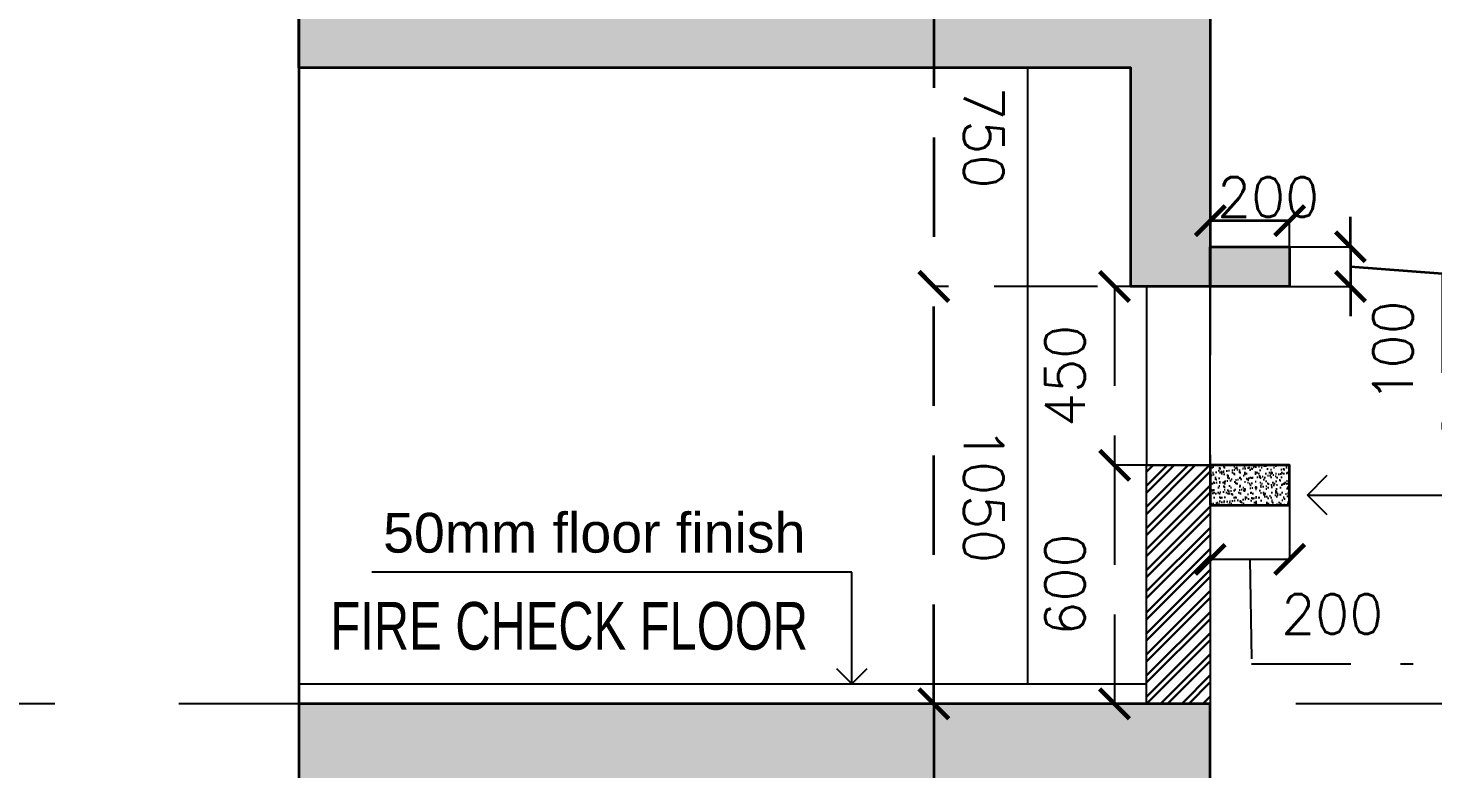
# Model space of a CAD drawing. Header units: millimetres. Extents: x 1066295 to 1300022, y -5734212 to -5454663.
# Drawn here: x 1180535 to 1184072, y -5490157 to -5488293 of the extents above; entities that cross this region are included whole.
import ezdxf

# ---------------------------------------------------------------- set-up
doc = ezdxf.new("R2010")
doc.units = ezdxf.units.MM
doc.header["$LTSCALE"] = 1000
doc.header["$MEASUREMENT"] = 0
for name, pattern in [('AUDIT_D_120904163729-0', [0]), ('T9_PROFILE SECTIONS$0$HIDDEN', [0.375, 0.25, -0.125]), ('T9_PROFILE SECTIONS$0$HIDDEN2', [0.1875, 0.125, -0.0625]), ('T9_PROFILE SECTIONS$0$T10(T7 IS SIMILAR BUT MIRROR) - DIMENSION & TEXTING$0$HIDDEN', [0.375, 0.25, -0.125]), ('T9_PROFILE SECTIONS$0$T8_PROFILE SECTIONS$0$AUDIT_D_120904163729-0', [0]), ('T9_PROFILE SECTIONS$0$T8_PROFILE SECTIONS$0$HIDDEN', [0.375, 0.25, -0.125]), ('T9_PROFILE SECTIONS$0$T8_PROFILE SECTIONS$0$PHANTOM2', [1.25, 0.625, -0.125, 0.125, -0.125, 0.125, -0.125])]:
    doc.linetypes.add(name, pattern=pattern)
doc.layers.get('0').update_dxf_attribs({"linetype": 'AUDIT_D_120904163729-0'})
for name, color, linetype in [('T9_PROFILE SECTIONS$0$LEVEL', 7, 'Continuous'), ('T9_PROFILE SECTIONS$0$T10(T7 IS SIMILAR BUT MIRROR) - DIMENSION & TEXTING$0$A-DIMENSIONS', 2, 'T9_PROFILE SECTIONS$0$T10(T7 IS SIMILAR BUT MIRROR) - DIMENSION & TEXTING$0$HIDDEN'), ('T9_PROFILE SECTIONS$0$T8_PROFILE SECTIONS$0$A-BUILDING LINE TURNS HERE', 252, 'T9_PROFILE SECTIONS$0$T8_PROFILE SECTIONS$0$PHANTOM2'), ('T9_PROFILE SECTIONS$0$T8_PROFILE SECTIONS$0$a-wall', 6, 'Continuous'), ('T9_PROFILE SECTIONS$0$T8_PROFILE SECTIONS$0$Elev 01', 8, 'Continuous'), ('T9_PROFILE SECTIONS$0$T8_PROFILE SECTIONS$0$F.F.L', 36, 'Continuous'), ('T9_PROFILE SECTIONS$0$T8_PROFILE SECTIONS$0$HATCH 150', 8, 'Continuous'), ('T9_PROFILE SECTIONS$0$T8_PROFILE SECTIONS$0$Leader', 2, 'T9_PROFILE SECTIONS$0$T8_PROFILE SECTIONS$0$AUDIT_D_120904163729-0')]:
    doc.layers.add(name, color=color, linetype=linetype)
for name, color, linetype, lineweight in [('T9_PROFILE SECTIONS$0$T8_PROFILE SECTIONS$0$A-DIMENSION', 2, 'Continuous', 35), ('T9_PROFILE SECTIONS$0$T8_PROFILE SECTIONS$0$A-SLAB', 3, 'Continuous', 35), ('T9_PROFILE SECTIONS$0$T8_PROFILE SECTIONS$0$a-Text', 4, 'Continuous', 0), ('T9_PROFILE SECTIONS$0$T8_PROFILE SECTIONS$0$NON-STRUCT -150', 230, 'Continuous', 30), ('T9_PROFILE SECTIONS$0$T8_PROFILE SECTIONS$0$R0-18-10-2014-T1-1st Podium Floor Plan$0$Text', 7, 'Continuous', 0)]:
    doc.layers.add(name, color=color, linetype=linetype, lineweight=lineweight)
doc.styles.add('T9_PROFILE SECTIONS$0$Romans 1', font='romans.shx', dxfattribs={"height": 100})
doc.styles.add('T9_PROFILE SECTIONS$0$T8_PROFILE SECTIONS$0$ARIAL ARROW', font='arial.ttf')
doc.styles.add('T9_PROFILE SECTIONS$0$T8_PROFILE SECTIONS$0$Romans 1', font='romans.shx', dxfattribs={"height": 100})
doc.styles.add('T9_PROFILE SECTIONS$0$T8_PROFILE SECTIONS$0$RSP_TXT 500', font='swisscl.ttf', dxfattribs={"height": 250})
doc.dimstyles.new('T9_PROFILE SECTIONS$0$ALPINE S', dxfattribs={"dimscale": 0, "dimtxt": 100, "dimasz": 75, "dimexe": 0, "dimexo": 0, "dimgap": 75, "dimtad": 1, "dimdec": 0, "dimzin": 0, "dimdsep": 46, "dimtxsty": 'T9_PROFILE SECTIONS$0$Romans 1', "dimblk": 'T9_PROFILE SECTIONS$0$_ArchTick', "dimcen": 0.09, "dimclrd": 256, "dimclre": 256, "dimclrt": 7, "dimadec": 0, "dimazin": 0, "dimtfac": 1, "dimtdec": 0, "dimtofl": 0, "dimtmove": 1, "dimatfit": 0, "dimldrblk": 'T9_PROFILE SECTIONS$0$_Open90', "dimfxl": 1, "dimtolj": 1, "dimtzin": 0, "dimarcsym": 0})
doc.dimstyles.new('T9_PROFILE SECTIONS$0$T8_PROFILE SECTIONS$0$ALPINE S', dxfattribs={"dimscale": 0, "dimtxt": 100, "dimasz": 75, "dimexe": 0, "dimexo": 0, "dimgap": 75, "dimtad": 1, "dimdec": 0, "dimzin": 0, "dimdsep": 46, "dimtxsty": 'T9_PROFILE SECTIONS$0$T8_PROFILE SECTIONS$0$Romans 1', "dimblk": 'T9_PROFILE SECTIONS$0$T8_PROFILE SECTIONS$0$_ArchTick', "dimcen": 0.09, "dimclrd": 256, "dimclre": 256, "dimclrt": 7, "dimadec": 0, "dimazin": 0, "dimtfac": 1, "dimtdec": 0, "dimtofl": 0, "dimtmove": 1, "dimatfit": 0, "dimldrblk": 'T9_PROFILE SECTIONS$0$T8_PROFILE SECTIONS$0$_Open90', "dimfxl": 1, "dimtolj": 1, "dimtzin": 0, "dimarcsym": 0})

# ---------------------------------------------------------------- blocks, each defined once
blk = doc.blocks.new('T9_PROFILE SECTIONS$0$T8_PROFILE SECTIONS$0$_ArchTick')
at = {"color": 0, "linetype": 'ByBlock', "const_width": 0.15}
blk.add_lwpolyline([(-0.5, -0.5), (0.5, 0.5)], dxfattribs=at)
blk = doc.blocks.new('*D667')
at = {"layer": 'T9_PROFILE SECTIONS$0$T8_PROFILE SECTIONS$0$A-DIMENSION', "linetype": 'T9_PROFILE SECTIONS$0$T8_PROFILE SECTIONS$0$HIDDEN', "lineweight": -2, "transparency": 16777216}
for p, q in [((-27769.3, 274661.7), (-28171.1, 274661.7)), ((-27769.3, 273911.7), (-28171.1, 273911.7))]:
    blk.add_line(p, q, dxfattribs=at)
at = {"layer": 'T9_PROFILE SECTIONS$0$T8_PROFILE SECTIONS$0$A-DIMENSION', "linetype": 'T9_PROFILE SECTIONS$0$T8_PROFILE SECTIONS$0$HIDDEN', "transparency": 16777216}
blk.add_line((-28171.1, 274661.7), (-28171.1, 273911.7), dxfattribs=at)
at = {"layer": 'T9_PROFILE SECTIONS$0$T8_PROFILE SECTIONS$0$A-DIMENSION', "linetype": 'ByBlock', "transparency": 16777216, "xscale": 75, "yscale": 75, "zscale": 75}
for p, rotation in [((-28171.1, 274661.7), 90), ((-28171.1, 273911.7), 270)]:
    blk.add_blockref('T9_PROFILE SECTIONS$0$T8_PROFILE SECTIONS$0$_ArchTick', p, dxfattribs=dict(at, rotation=rotation))
at = {"layer": 'T9_PROFILE SECTIONS$0$T8_PROFILE SECTIONS$0$A-DIMENSION', "color": 7, "linetype": 'ByBlock', "transparency": 16777216, "insert": (-28046.1, 274286.7), "char_height": 100, "attachment_point": 5, "rotation": 270, "style": 'T9_PROFILE SECTIONS$0$T8_PROFILE SECTIONS$0$Romans 1'}
blk.add_mtext('\\A1;750', dxfattribs=at)
blk = doc.blocks.new('T9_PROFILE SECTIONS$0$T8_PROFILE SECTIONS$0$_Open90')
at = {"color": 0, "linetype": 'ByBlock', "lineweight": -2}
for p, q in [((-0.5, 0.5), (0, 0)), ((0, 0), (-1, 0)), ((0, 0), (-0.5, -0.5))]:
    blk.add_line(p, q, dxfattribs=at)
blk = doc.blocks.new('*D668')
at = {"layer": 'T9_PROFILE SECTIONS$0$T8_PROFILE SECTIONS$0$A-DIMENSION', "linetype": 'T9_PROFILE SECTIONS$0$T8_PROFILE SECTIONS$0$HIDDEN', "lineweight": -2, "transparency": 16777216}
for p, q in [((-27475.5, 274011.7), (-27475.5, 274077.2)), ((-27275.5, 274011.7), (-27275.5, 274077.2))]:
    blk.add_line(p, q, dxfattribs=at)
at = {"layer": 'T9_PROFILE SECTIONS$0$T8_PROFILE SECTIONS$0$A-DIMENSION', "linetype": 'T9_PROFILE SECTIONS$0$T8_PROFILE SECTIONS$0$HIDDEN', "transparency": 16777216}
blk.add_line((-27275.5, 274077.2), (-27475.5, 274077.2), dxfattribs=at)
at = {"layer": 'T9_PROFILE SECTIONS$0$T8_PROFILE SECTIONS$0$A-DIMENSION', "linetype": 'ByBlock', "transparency": 16777216, "xscale": 75, "yscale": 75, "zscale": 75, "rotation": 180}
blk.add_blockref('T9_PROFILE SECTIONS$0$T8_PROFILE SECTIONS$0$_ArchTick', (-27475.5, 274077.2), dxfattribs=at)
at = {"layer": 'T9_PROFILE SECTIONS$0$T8_PROFILE SECTIONS$0$A-DIMENSION', "linetype": 'ByBlock', "transparency": 16777216, "xscale": 75, "yscale": 75, "zscale": 75}
blk.add_blockref('T9_PROFILE SECTIONS$0$T8_PROFILE SECTIONS$0$_ArchTick', (-27275.5, 274077.2), dxfattribs=at)
at = {"layer": 'T9_PROFILE SECTIONS$0$T8_PROFILE SECTIONS$0$A-DIMENSION', "color": 7, "linetype": 'ByBlock', "transparency": 16777216, "insert": (-27329.6, 274136.7), "char_height": 100, "attachment_point": 5, "style": 'T9_PROFILE SECTIONS$0$T8_PROFILE SECTIONS$0$Romans 1'}
blk.add_mtext('\\A1;200', dxfattribs=at)
blk = doc.blocks.new('*D669')
at = {"layer": 'T9_PROFILE SECTIONS$0$T8_PROFILE SECTIONS$0$A-DIMENSION', "linetype": 'T9_PROFILE SECTIONS$0$T8_PROFILE SECTIONS$0$HIDDEN', "transparency": 16777216}
for p, q in [((-27122.4, 274011.7), (-27122.4, 274086.7)), ((-27122.4, 274011.7), (-27122.4, 273911.7)), ((-27122.4, 273961.7), (-26890.5, 273944.6)), ((-26890.5, 273944.6), (-26890.5, 273551.8)), ((-27122.4, 273911.7), (-27122.4, 273836.7))]:
    blk.add_line(p, q, dxfattribs=at)
at = {"layer": 'T9_PROFILE SECTIONS$0$T8_PROFILE SECTIONS$0$A-DIMENSION', "linetype": 'T9_PROFILE SECTIONS$0$T8_PROFILE SECTIONS$0$HIDDEN', "lineweight": -2, "transparency": 16777216}
for p, q in [((-27275.5, 274011.7), (-27122.4, 274011.7)), ((-27275.5, 273911.7), (-27122.4, 273911.7))]:
    blk.add_line(p, q, dxfattribs=at)
at = {"layer": 'T9_PROFILE SECTIONS$0$T8_PROFILE SECTIONS$0$A-DIMENSION', "linetype": 'ByBlock', "transparency": 16777216, "xscale": 75, "yscale": 75, "zscale": 75}
for p, rotation in [((-27122.4, 274011.7), 270), ((-27122.4, 273911.7), 90)]:
    blk.add_blockref('T9_PROFILE SECTIONS$0$T8_PROFILE SECTIONS$0$_ArchTick', p, dxfattribs=dict(at, rotation=rotation))
at = {"layer": 'T9_PROFILE SECTIONS$0$T8_PROFILE SECTIONS$0$A-DIMENSION', "color": 7, "linetype": 'ByBlock', "transparency": 16777216, "insert": (-27015.5, 273748.2), "char_height": 100, "attachment_point": 5, "rotation": 90, "style": 'T9_PROFILE SECTIONS$0$T8_PROFILE SECTIONS$0$Romans 1'}
blk.add_mtext('\\A1;100', dxfattribs=at)
blk = doc.blocks.new('*D686')
at = {"layer": 'T9_PROFILE SECTIONS$0$T8_PROFILE SECTIONS$0$A-DIMENSION', "linetype": 'T9_PROFILE SECTIONS$0$T8_PROFILE SECTIONS$0$HIDDEN', "lineweight": -2, "transparency": 16777216}
for p, q in [((1184962.8, -5487595.1), (1184561, -5487595.1)), ((1184962.8, -5488345.1), (1184561, -5488345.1))]:
    blk.add_line(p, q, dxfattribs=at)
at = {"layer": 'T9_PROFILE SECTIONS$0$T8_PROFILE SECTIONS$0$A-DIMENSION', "linetype": 'T9_PROFILE SECTIONS$0$T8_PROFILE SECTIONS$0$HIDDEN', "transparency": 16777216}
blk.add_line((1184561, -5487595.1), (1184561, -5488345.1), dxfattribs=at)
at = {"layer": 'T9_PROFILE SECTIONS$0$T8_PROFILE SECTIONS$0$A-DIMENSION', "linetype": 'ByBlock', "transparency": 16777216, "xscale": 75, "yscale": 75, "zscale": 75}
for p, rotation in [((1184561, -5487595.1), 89.99999999999997), ((1184561, -5488345.1), 270)]:
    blk.add_blockref('T9_PROFILE SECTIONS$0$T8_PROFILE SECTIONS$0$_ArchTick', p, dxfattribs=dict(at, rotation=rotation))
at = {"layer": 'T9_PROFILE SECTIONS$0$T8_PROFILE SECTIONS$0$A-DIMENSION', "color": 7, "linetype": 'ByBlock', "transparency": 16777216, "insert": (1184686, -5487970.1), "char_height": 100, "attachment_point": 5, "rotation": 270, "style": 'T9_PROFILE SECTIONS$0$T8_PROFILE SECTIONS$0$Romans 1'}
blk.add_mtext('\\A1;750', dxfattribs=at)
blk = doc.blocks.new('*D687')
at = {"layer": 'T9_PROFILE SECTIONS$0$T8_PROFILE SECTIONS$0$A-DIMENSION', "linetype": 'T9_PROFILE SECTIONS$0$T8_PROFILE SECTIONS$0$HIDDEN', "lineweight": -2, "transparency": 16777216}
for p, q in [((1184972.5, -5486545.1), (1184561, -5486545.1)), ((1184962.8, -5487595.1), (1184561, -5487595.1))]:
    blk.add_line(p, q, dxfattribs=at)
at = {"layer": 'T9_PROFILE SECTIONS$0$T8_PROFILE SECTIONS$0$A-DIMENSION', "linetype": 'T9_PROFILE SECTIONS$0$T8_PROFILE SECTIONS$0$HIDDEN', "transparency": 16777216}
blk.add_line((1184561, -5487595.1), (1184561, -5486545.1), dxfattribs=at)
at = {"layer": 'T9_PROFILE SECTIONS$0$T8_PROFILE SECTIONS$0$A-DIMENSION', "linetype": 'ByBlock', "transparency": 16777216, "xscale": 75, "yscale": 75, "zscale": 75}
for p, rotation in [((1184561, -5486545.1), 89.99999999999997), ((1184561, -5487595.1), 270)]:
    blk.add_blockref('T9_PROFILE SECTIONS$0$T8_PROFILE SECTIONS$0$_ArchTick', p, dxfattribs=dict(at, rotation=rotation))
at = {"layer": 'T9_PROFILE SECTIONS$0$T8_PROFILE SECTIONS$0$A-DIMENSION', "color": 7, "linetype": 'ByBlock', "transparency": 16777216, "insert": (1184686, -5487070.1), "char_height": 100, "attachment_point": 5, "rotation": 270, "style": 'T9_PROFILE SECTIONS$0$T8_PROFILE SECTIONS$0$Romans 1'}
blk.add_mtext('\\A1;1050', dxfattribs=at)
blk = doc.blocks.new('T9_PROFILE SECTIONS$0$_ArchTick')
at = {"color": 0, "linetype": 'ByBlock', "const_width": 0.15}
blk.add_lwpolyline([(-0.5, -0.5), (0.5, 0.5)], dxfattribs=at)
blk = doc.blocks.new('*D688')
at = {"layer": 'T9_PROFILE SECTIONS$0$T10(T7 IS SIMILAR BUT MIRROR) - DIMENSION & TEXTING$0$A-DIMENSIONS', "linetype": 'T9_PROFILE SECTIONS$0$HIDDEN', "lineweight": -2, "transparency": 16777216}
for p, q in [((1185256.6, -5486995.1), (1185015.9, -5486995.1)), ((1185256.6, -5487595.1), (1185015.9, -5487595.1))]:
    blk.add_line(p, q, dxfattribs=at)
at = {"layer": 'T9_PROFILE SECTIONS$0$T10(T7 IS SIMILAR BUT MIRROR) - DIMENSION & TEXTING$0$A-DIMENSIONS', "lineweight": -2, "transparency": 16777216}
blk.add_line((1185015.9, -5486995.1), (1185015.9, -5487595.1), dxfattribs=at)
at = {"layer": 'T9_PROFILE SECTIONS$0$T10(T7 IS SIMILAR BUT MIRROR) - DIMENSION & TEXTING$0$A-DIMENSIONS', "linetype": 'ByBlock', "lineweight": -2, "transparency": 16777216, "xscale": 75, "yscale": 75, "zscale": 75}
for p, rotation in [((1185015.9, -5486995.1), 90), ((1185015.9, -5487595.1), 270)]:
    blk.add_blockref('T9_PROFILE SECTIONS$0$_ArchTick', p, dxfattribs=dict(at, rotation=rotation))
at = {"layer": 'T9_PROFILE SECTIONS$0$T10(T7 IS SIMILAR BUT MIRROR) - DIMENSION & TEXTING$0$A-DIMENSIONS', "color": 7, "linetype": 'ByBlock', "transparency": 16777216, "insert": (1184890.9, -5487295.1), "char_height": 100, "attachment_point": 5, "rotation": 90, "style": 'T9_PROFILE SECTIONS$0$Romans 1', "bg_fill": 3, "box_fill_scale": 1.25, "bg_fill_color": 256, "bg_fill_true_color": 13158600, "bg_fill_transparency": 0}
blk.add_mtext('\\A1;600', dxfattribs=at)
blk = doc.blocks.new('T9_PROFILE SECTIONS$0$_Open90')
at = {"color": 0, "linetype": 'ByBlock', "lineweight": -2}
for p, q in [((-0.5, 0.5), (0, 0)), ((0, 0), (-1, 0)), ((0, 0), (-0.5, -0.5))]:
    blk.add_line(p, q, dxfattribs=at)
blk = doc.blocks.new('*D689')
at = {"layer": 'T9_PROFILE SECTIONS$0$T10(T7 IS SIMILAR BUT MIRROR) - DIMENSION & TEXTING$0$A-DIMENSIONS', "linetype": 'T9_PROFILE SECTIONS$0$HIDDEN', "lineweight": -2, "transparency": 16777216}
for p, q in [((1185096.6, -5486545.1), (1185015.9, -5486545.1)), ((1185096.6, -5486995.1), (1185015.9, -5486995.1))]:
    blk.add_line(p, q, dxfattribs=at)
at = {"layer": 'T9_PROFILE SECTIONS$0$T10(T7 IS SIMILAR BUT MIRROR) - DIMENSION & TEXTING$0$A-DIMENSIONS', "lineweight": -2, "transparency": 16777216}
blk.add_line((1185015.9, -5486545.1), (1185015.9, -5486995.1), dxfattribs=at)
at = {"layer": 'T9_PROFILE SECTIONS$0$T10(T7 IS SIMILAR BUT MIRROR) - DIMENSION & TEXTING$0$A-DIMENSIONS', "linetype": 'ByBlock', "lineweight": -2, "transparency": 16777216, "xscale": 75, "yscale": 75, "zscale": 75}
for p, rotation in [((1185015.9, -5486545.1), 90), ((1185015.9, -5486995.1), 270)]:
    blk.add_blockref('T9_PROFILE SECTIONS$0$_ArchTick', p, dxfattribs=dict(at, rotation=rotation))
at = {"layer": 'T9_PROFILE SECTIONS$0$T10(T7 IS SIMILAR BUT MIRROR) - DIMENSION & TEXTING$0$A-DIMENSIONS', "color": 7, "linetype": 'ByBlock', "transparency": 16777216, "insert": (1184890.9, -5486770.1), "char_height": 100, "attachment_point": 5, "rotation": 90, "style": 'T9_PROFILE SECTIONS$0$Romans 1', "bg_fill": 3, "box_fill_scale": 1.25, "bg_fill_color": 256, "bg_fill_true_color": 13158600, "bg_fill_transparency": 0}
blk.add_mtext('\\A1;450', dxfattribs=at)
blk = doc.blocks.new('*D690')
at = {"layer": 'T9_PROFILE SECTIONS$0$T10(T7 IS SIMILAR BUT MIRROR) - DIMENSION & TEXTING$0$A-DIMENSIONS', "linetype": 'T9_PROFILE SECTIONS$0$HIDDEN', "lineweight": -2, "transparency": 16777216}
for p, q in [((1185256.6, -5486995.1), (1185256.6, -5487231.7)), ((1185456.6, -5486995.1), (1185456.6, -5487231.7))]:
    blk.add_line(p, q, dxfattribs=at)
at = {"layer": 'T9_PROFILE SECTIONS$0$T10(T7 IS SIMILAR BUT MIRROR) - DIMENSION & TEXTING$0$A-DIMENSIONS', "lineweight": -2, "transparency": 16777216}
for p, q in [((1185456.6, -5487231.7), (1185256.6, -5487231.7)), ((1185356.6, -5487231.7), (1185360.4, -5487494.2)), ((1185360.4, -5487494.2), (1185767.5, -5487494.2))]:
    blk.add_line(p, q, dxfattribs=at)
at = {"layer": 'T9_PROFILE SECTIONS$0$T10(T7 IS SIMILAR BUT MIRROR) - DIMENSION & TEXTING$0$A-DIMENSIONS', "linetype": 'ByBlock', "lineweight": -2, "transparency": 16777216, "xscale": 75, "yscale": 75, "zscale": 75, "rotation": 180}
blk.add_blockref('T9_PROFILE SECTIONS$0$_ArchTick', (1185256.6, -5487231.7), dxfattribs=at)
at = {"layer": 'T9_PROFILE SECTIONS$0$T10(T7 IS SIMILAR BUT MIRROR) - DIMENSION & TEXTING$0$A-DIMENSIONS', "linetype": 'ByBlock', "lineweight": -2, "transparency": 16777216, "xscale": 75, "yscale": 75, "zscale": 75}
blk.add_blockref('T9_PROFILE SECTIONS$0$_ArchTick', (1185456.6, -5487231.7), dxfattribs=at)
at = {"layer": 'T9_PROFILE SECTIONS$0$T10(T7 IS SIMILAR BUT MIRROR) - DIMENSION & TEXTING$0$A-DIMENSIONS', "color": 7, "linetype": 'ByBlock', "transparency": 16777216, "insert": (1185563.9, -5487369.2), "char_height": 100, "attachment_point": 5, "style": 'T9_PROFILE SECTIONS$0$Romans 1', "bg_fill": 3, "box_fill_scale": 1.25, "bg_fill_color": 256, "bg_fill_true_color": 13158600, "bg_fill_transparency": 0}
blk.add_mtext('\\A1;200', dxfattribs=at)
blk = doc.blocks.new('T9_PROFILE SECTIONS$0$T8_PROFILE SECTIONS$0$RG')
at = {"layer": 'T9_PROFILE SECTIONS$0$T8_PROFILE SECTIONS$0$HATCH 150'}
h = blk.add_hatch(dxfattribs=at)
h.set_pattern_fill('ACET-2D-AR-SAND', color=8, scale=10, angle=360)
h.set_pattern_definition([(37.5, (-5699349.478, -1166803.166), (-9.539291593, 12.431846842), [0, -15.2, 0, -17, 0, -16.25]), (7.5, (-5699349.478, -1166803.166), (-3.35060735, 25.45038959), [0, -8.2, 0, -13.7, 0, -5.25]), (327.5, (-5699361.778, -1166803.166), (9.01588743, 14.15210846), [0, -5, 0, -18, 0, -23.5]), (317.5, (-5699361.778, -1166803.166), (18.09230576, 19.74428708), [0, -2.5, 0, -11.8, 0, -13.5])])
h.paths.add_polyline_path([(-27275.5, 275611.7), (-27635.6, 275611.7), (-27635.6, 275511.7), (-27275.5, 275511.7)])
h.paths.add_polyline_path([(-27475.5, 274011.7), (-27275.5, 274011.7), (-27275.5, 273911.7), (-27475.5, 273911.7)])
h = blk.add_hatch(color=8, dxfattribs=at)
h.dxf.hatch_style = 1
h.paths.add_polyline_path([(-29770.4, 274661.7), (-27475.5, 274661.8), (-27475.5, 273911.7), (-27675.5, 273911.7), (-27675.5, 274461.7), (-29770.4, 274461.7)])
at = {"layer": 'T9_PROFILE SECTIONS$0$T8_PROFILE SECTIONS$0$A-SLAB', "linetype": 'ByBlock'}
for points in [[(-29770.4, 274661.7), (-27475.5, 274661.8), (-27475.5, 273911.7), (-27675.5, 273911.7), (-27675.5, 274461.7), (-29770.4, 274461.7)], [(-27475.5, 274011.7), (-27275.5, 274011.7), (-27275.5, 273911.7), (-27475.5, 273911.7)]]:
    blk.add_lwpolyline(points, close=True, dxfattribs=at)
at = {"layer": 'T9_PROFILE SECTIONS$0$T8_PROFILE SECTIONS$0$A-DIMENSION', "linetype": 'ByBlock'}
dim = blk.add_linear_dim(base=(-28171.1, 273911.7), p1=(-27769.3, 274661.7, 0), p2=(-27769.3, 273911.7, 0), angle=90, dimstyle='T9_PROFILE SECTIONS$0$T8_PROFILE SECTIONS$0$ALPINE S', override={"dimscale": 1, "dimfxl": 5, "dimlwd": 65535, "dimarcsym": 1}, dxfattribs=at)
dim.commit()
dim.dimension.update_dxf_attribs({"geometry": '*D667', "text_midpoint": (-28046.1, 274286.7)})
dim = blk.add_linear_dim(base=(-27475.5, 274077.2), p1=(-27275.5, 274011.7, 0), p2=(-27475.5, 274011.7), dimstyle='T9_PROFILE SECTIONS$0$T8_PROFILE SECTIONS$0$ALPINE S', override={"dimscale": 1, "dimfxl": 5, "dimlwd": 65535, "dimarcsym": 1}, dxfattribs=at)
dim.commit()
dim.dimension.update_dxf_attribs({"geometry": '*D668', "text_midpoint": (-27329.6, 274011.7), "dimtype": 128})
dim = blk.add_linear_dim(base=(-27122.4, 273911.7), p1=(-27275.5, 274011.7), p2=(-27275.5, 273911.7, 0), angle=90, dimstyle='T9_PROFILE SECTIONS$0$T8_PROFILE SECTIONS$0$ALPINE S', override={"dimscale": 1, "dimfxl": 5, "dimlwd": 65535, "dimarcsym": 1}, dxfattribs=at)
dim.commit()
dim.dimension.update_dxf_attribs({"geometry": '*D669', "text_midpoint": (-26890.5, 273869.6), "dimtype": 128})
blk = doc.blocks.new('T9_PROFILE SECTIONS')
at = {"layer": 'T9_PROFILE SECTIONS$0$T8_PROFILE SECTIONS$0$HATCH 150'}
h = blk.add_hatch(color=8, dxfattribs=at)
h.dxf.hatch_style = 1
h.paths.add_polyline_path([(1185096.6214, -5487595.054), (1182961.7062, -5487595.054), (1182961.7062, -5487795.054), (1185056.6214, -5487795.054), (1185056.6214, -5488345.054), (1185256.6214, -5488345.054), (1185256.6214, -5487595.054)])
at = {"layer": 'T9_PROFILE SECTIONS$0$T8_PROFILE SECTIONS$0$NON-STRUCT -150'}
h = blk.add_hatch(dxfattribs=at)
h.set_pattern_fill('ANSI32', color=8, scale=100, angle=-90)
h.set_pattern_definition([(45, (-34664.847, 366982.668), (-26.5165043, 26.5165043), []), (45, (-34647.17, 366982.668), (-26.5165043, 26.5165043), [])])
h.paths.add_polyline_path([(1185256.6214, -5487595.054), (1185096.6214, -5487595.054), (1185096.6214, -5486995.0539), (1185256.6214, -5486995.0539)])
at = {"layer": 'T9_PROFILE SECTIONS$0$LEVEL', "color": 1, "linetype": 'T9_PROFILE SECTIONS$0$HIDDEN2', "ltscale": 5}
blk.add_line((1261097.5948, -5487595.054, -0.01), (1103452.4742, -5487595.054, -0.01), dxfattribs=at)
at = {"layer": 'T9_PROFILE SECTIONS$0$T8_PROFILE SECTIONS$0$A-BUILDING LINE TURNS HERE', "ltscale": 2}
blk.add_line((1185256.6214, -5454968.3206, -0.01), (1185256.6214, -5549767.8713, -0.01), dxfattribs=at)
at = {"layer": 'T9_PROFILE SECTIONS$0$T8_PROFILE SECTIONS$0$A-SLAB', "linetype": 'ByBlock', "elevation": -0.0201}
blk.add_lwpolyline([(1182961.7266, -5456861.4791), (1182961.7266, -5503985.1991), (1182757.3497, -5503985.1991), (1182757.3497, -5504063.6586), (1183317.6018, -5504063.6586), (1183317.6018, -5504178.6955), (1182961.7266, -5504178.6955), (1182961.7266, -5545933.6618)], dxfattribs=at)
at = {"layer": 'T9_PROFILE SECTIONS$0$T8_PROFILE SECTIONS$0$A-SLAB', "linetype": 'ByBlock', "elevation": -0.01}
blk.add_lwpolyline([(1185096.6214, -5487595.054), (1185096.6214, -5487595.054), (1182961.7062, -5487595.054), (1182961.7062, -5487795.054), (1185056.6214, -5487795.054), (1185056.6214, -5488345.054), (1185256.6214, -5488345.054), (1185256.6214, -5487595.054)], close=True, dxfattribs=at)
at = {"layer": 'T9_PROFILE SECTIONS$0$T8_PROFILE SECTIONS$0$a-wall', "linetype": 'ByBlock'}
blk.add_lwpolyline([(1185256.6214, -5487595.054), (1185096.6214, -5487595.054), (1185096.6214, -5486995.0539), (1185256.6214, -5486995.0539)], close=True, dxfattribs=at)
at = {"layer": 'T9_PROFILE SECTIONS$0$T8_PROFILE SECTIONS$0$Elev 01', "linetype": 'ByBlock'}
blk.add_lwpolyline([(1184796.6381, -5485995.054), (1184796.6381, -5487545.054)], dxfattribs=at)
blk.add_lwpolyline([(1185096.6214, -5486995.0539), (1185256.6214, -5486995.0539), (1185256.6214, -5486545.054), (1185096.6214, -5486545.054)], close=True, dxfattribs=at)
at = {"layer": 'T9_PROFILE SECTIONS$0$T8_PROFILE SECTIONS$0$F.F.L', "linetype": 'Continuous', "ltscale": 0.1}
blk.add_lwpolyline([(1182961.7062, -5487545.054), (1185096.6214, -5487545.054)], dxfattribs=at)
at = {"linetype": 'ByBlock'}
blk.add_blockref('T9_PROFILE SECTIONS$0$T8_PROFILE SECTIONS$0$RG', (1212732.1475, -5760456.7282, -0.01), dxfattribs=at)
at = {"layer": 'T9_PROFILE SECTIONS$0$T8_PROFILE SECTIONS$0$a-Text', "insert": (1184244.1147, -5487338.9472, 0.01), "char_height": 120, "width": 1408.968299, "attachment_point": 3, "style": 'T9_PROFILE SECTIONS$0$T8_PROFILE SECTIONS$0$RSP_TXT 500'}
blk.add_mtext('FIRE CHECK FLOOR', dxfattribs=at)
at = {"layer": 'T9_PROFILE SECTIONS$0$T8_PROFILE SECTIONS$0$R0-18-10-2014-T1-1st Podium Floor Plan$0$Text', "insert": (1184237.5419, -5487114.7381, 0.01), "char_height": 100, "width": 1133.401091, "attachment_point": 3, "style": 'T9_PROFILE SECTIONS$0$T8_PROFILE SECTIONS$0$ARIAL ARROW'}
blk.add_mtext('50mm floor finish   ', dxfattribs=at)
at = {"layer": 'T9_PROFILE SECTIONS$0$T8_PROFILE SECTIONS$0$A-DIMENSION', "linetype": 'ByBlock'}
for base, p1, p2, picture, middle in [((1184561.0224, -5486545.054, 0.01), (1184962.8065, -5487595.054, 0.01), (1184972.5323, -5486545.054, 0.01), '*D687', (1184686.0224, -5487070.054, 0.01)), ((1184561.0224, -5488345.054, 0.01), (1184962.8065, -5487595.054), (1184962.8065, -5488345.054), '*D686', (1184686.0224, -5487970.054, 0.01))]:
    dim = blk.add_linear_dim(base=base, p1=p1, p2=p2, angle=90, dimstyle='T9_PROFILE SECTIONS$0$T8_PROFILE SECTIONS$0$ALPINE S', override={"dimscale": 1, "dimfxl": 5, "dimlwd": 65535, "dimarcsym": 1}, dxfattribs=at)
    dim.commit()
    dim.dimension.update_dxf_attribs({"geometry": picture, "text_midpoint": middle})
at = {"layer": 'T9_PROFILE SECTIONS$0$T8_PROFILE SECTIONS$0$Leader'}
for points, override in [([(1185501.5315, -5487069.9363), (1185837.5954, -5487069.9363), (1186945.82, -5487069.9363)], {"dimscale": 1, "dimasz": 100, "dimtad": 0}), ([(1184354.1784, -5487545.054), (1184354.1784, -5487264.1345), (1183145.5598, -5487264.1345)], {"dimscale": 1, "dimtad": 0})]:
    blk.add_leader(points, dimstyle='T9_PROFILE SECTIONS$0$T8_PROFILE SECTIONS$0$ALPINE S', override=override, dxfattribs=at)
at = {"layer": 'T9_PROFILE SECTIONS$0$T10(T7 IS SIMILAR BUT MIRROR) - DIMENSION & TEXTING$0$A-DIMENSIONS', "linetype": 'ByBlock'}
dim = blk.add_linear_dim(base=(1185015.8701, -5487595.054, -0.01), p1=(1185256.6214, -5486995.0539), p2=(1185256.6214, -5487595.054), angle=90, dimstyle='T9_PROFILE SECTIONS$0$ALPINE S', override={"dimscale": 1, "dimfxl": 5, "dimtfill": 1, "dimarcsym": 1}, dxfattribs=at)
dim.commit()
dim.dimension.update_dxf_attribs({"geometry": '*D688', "text_midpoint": (1185015.8701, -5487295.0539, -0.01), "dimtype": 128})
at = {"layer": 'T9_PROFILE SECTIONS$0$T8_PROFILE SECTIONS$0$HATCH 150'}
h = blk.add_hatch(dxfattribs=at)
h.set_pattern_fill('AR-SAND', color=8, scale=10, angle=-90)
h.set_pattern_definition([(37.5, (-40443.46, 420982.668), (-0.62993358, 19.26823769), [0, -15.2, 0, -17, 0, -16.25]), (7.5, (-40443.46, 420982.668), (17.69776705, 28.22146065), [0, -8.2, 0, -13.7, 0, -5.25]), (327.5, (-40455.76, 420982.668), (31.141418618, 0.056590535), [0, -5, 0, -18, 0, -23.5]), (317.5, (-40455.76, 420982.668), (30.06126605, 8.77675565), [0, -2.5, 0, -11.8, 0, -13.5])])
h.paths.add_polyline_path([(1185256.6214, -5487095.0539), (1185456.6214, -5487095.0539), (1185456.6214, -5486995.0539), (1185256.6214, -5486995.0539)])
at = {"layer": 'T9_PROFILE SECTIONS$0$T8_PROFILE SECTIONS$0$A-SLAB', "linetype": 'ByBlock', "elevation": -0.0201}
blk.add_lwpolyline([(1185256.6214, -5487095.0539), (1185456.6214, -5487095.0539), (1185456.6214, -5486995.0539), (1185256.6214, -5486995.0539)], close=True, dxfattribs=at)
at = {"layer": 'T9_PROFILE SECTIONS$0$T10(T7 IS SIMILAR BUT MIRROR) - DIMENSION & TEXTING$0$A-DIMENSIONS', "linetype": 'ByBlock'}
dim = blk.add_linear_dim(base=(1185015.8701, -5486995.0539, -0.01), p1=(1185096.6214, -5486545.054), p2=(1185096.6214, -5486995.0539), angle=90, dimstyle='T9_PROFILE SECTIONS$0$ALPINE S', override={"dimscale": 1, "dimfxl": 5, "dimtfill": 1, "dimarcsym": 1}, dxfattribs=at)
dim.commit()
dim.dimension.update_dxf_attribs({"geometry": '*D689', "text_midpoint": (1184890.8701, -5486770.0539, -0.01)})
dim = blk.add_linear_dim(base=(1185256.6214, -5487231.6682, -0.01), p1=(1185456.6214, -5486995.0539, -0.0201), p2=(1185256.6214, -5486995.0539, -0.0201), dimstyle='T9_PROFILE SECTIONS$0$ALPINE S', override={"dimscale": 1, "dimfxl": 5, "dimtfill": 1, "dimarcsym": 1}, dxfattribs=at)
dim.commit()
dim.dimension.update_dxf_attribs({"geometry": '*D690', "text_midpoint": (1185435.3714, -5487494.1682, -0.01), "dimtype": 128})

msp = doc.modelspace()

# ---------------------------------------------------------------- block references
at = {"linetype": 'ByBlock'}
msp.add_blockref('T9_PROFILE SECTIONS', (-1745.2, -2398.4, 0.4), dxfattribs=at)

doc.saveas('drawing.dxf')
